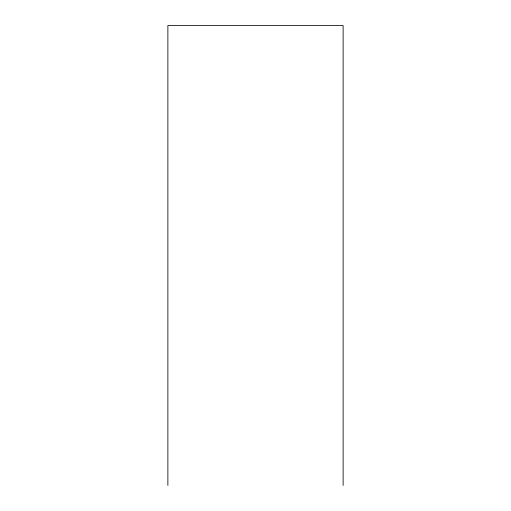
<?xml version="1.0" encoding="UTF-8"?>
<svg xmlns="http://www.w3.org/2000/svg" width="511" height="511" viewBox="0 0 511 511"><rect width="100%" height="100%" fill="white"/><g stroke="black" fill="none" stroke-linecap="round" stroke-linejoin="round"><path stroke-width="0.77" d="M343.124 485.45L343.124 25.55L167.876 25.55L167.876 485.45"/></g></svg>
